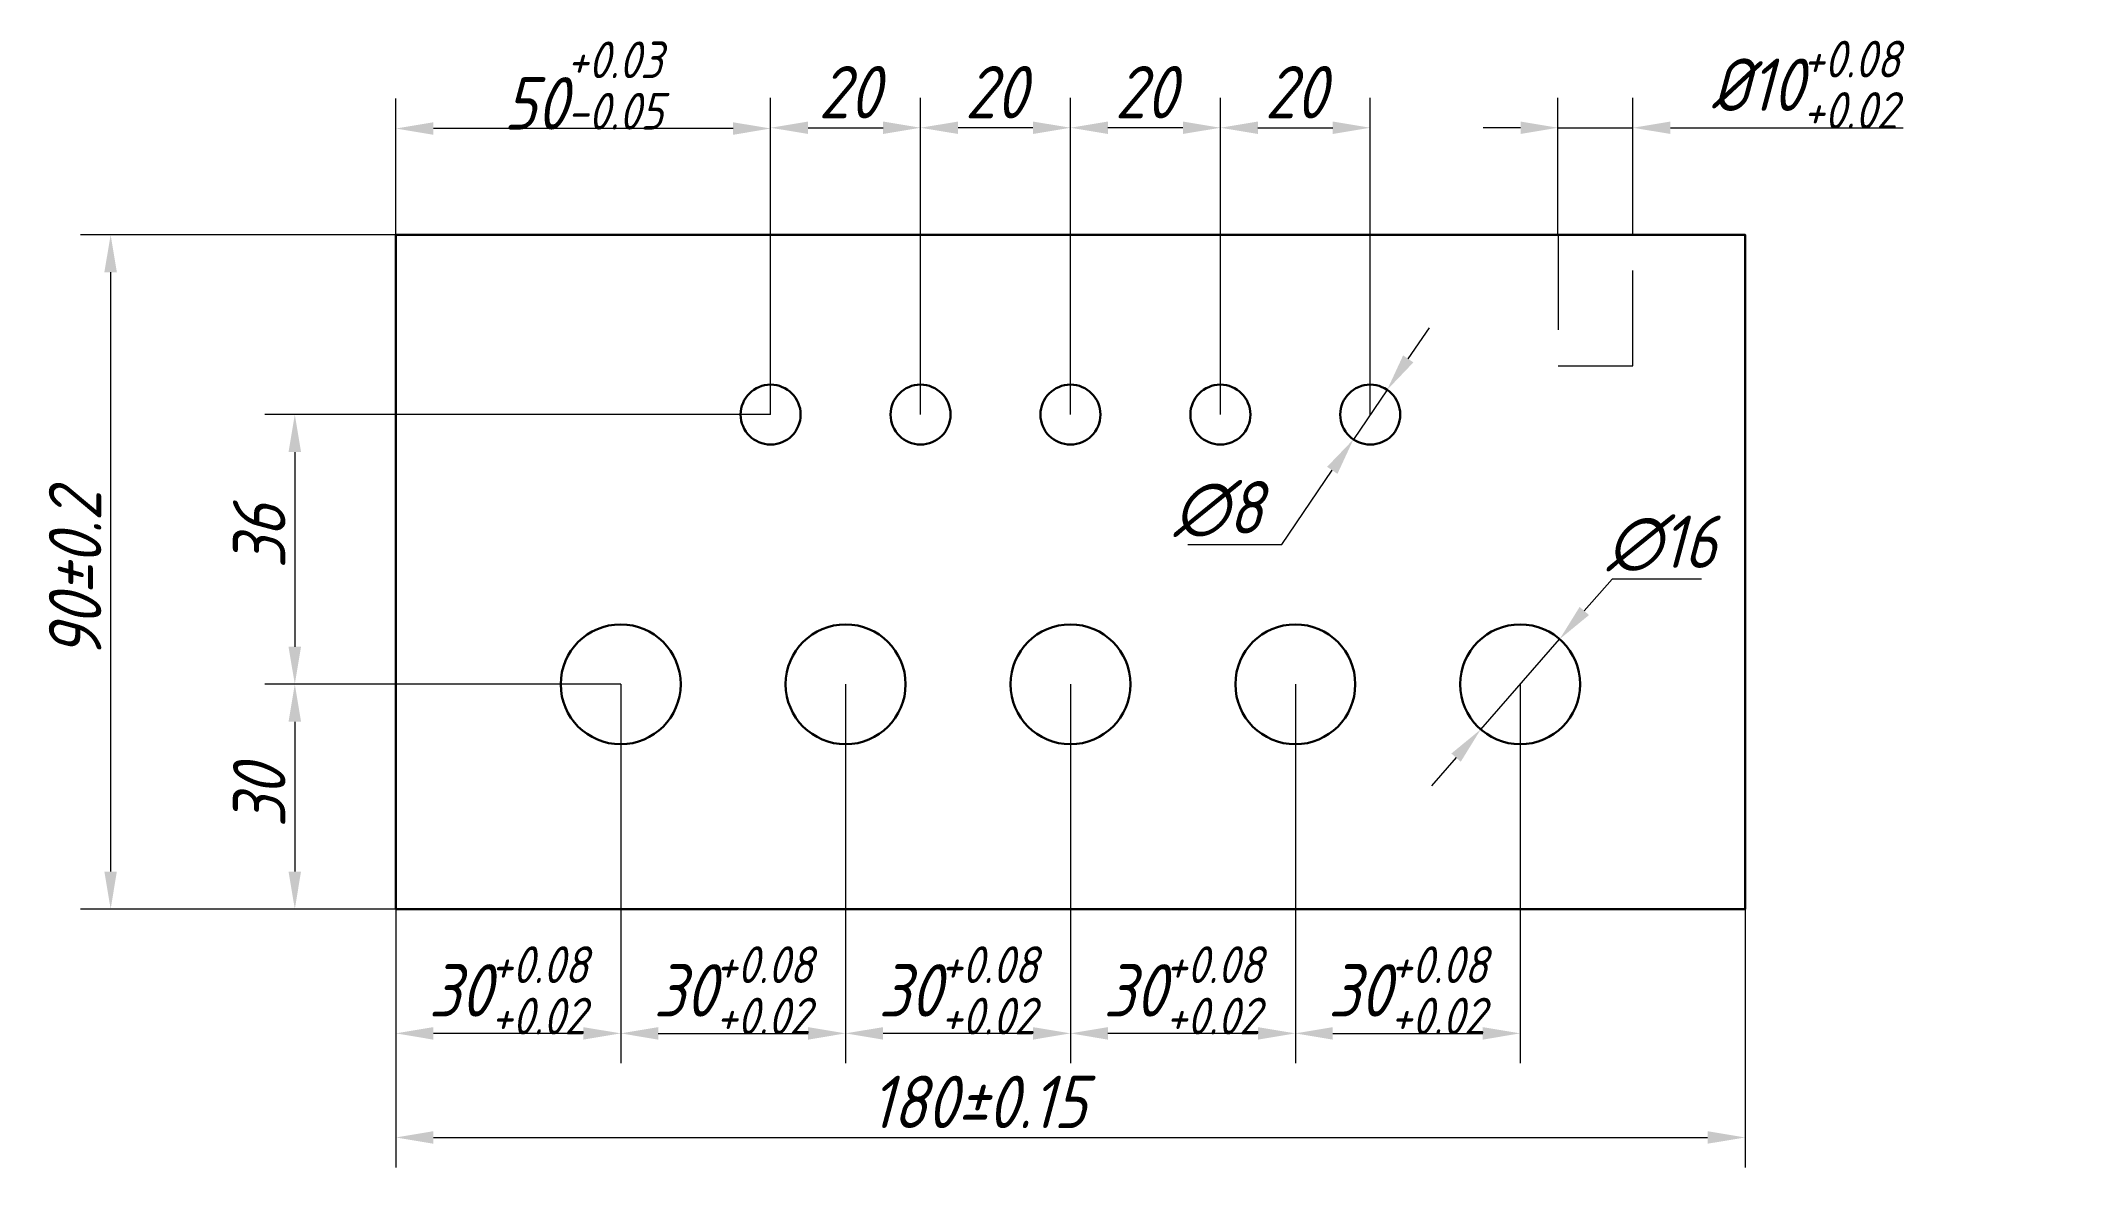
# Model space of a CAD drawing. Header units: millimetres. Extents: x 133 to 404, y 255 to 405.
import ezdxf

# ---------------------------------------------------------------- set-up
doc = ezdxf.new("R2010")
doc.units = ezdxf.units.MM
doc.linetypes.add('DASHED', pattern=[19.05, 12.7, -6.35])
for name, color, linetype, lineweight in [('标注', 3, 'Continuous', 15), ('粗实线', 2, 'Continuous', 30), ('虚线', 6, 'DASHED', 15)]:
    doc.layers.add(name, color=color, linetype=linetype, lineweight=lineweight)
doc.styles.add('GB3.5', font='gbeitc.shx', dxfattribs={"bigfont": 'gbcbig.shx'})
doc.dimstyles.new('参数化', dxfattribs={"dimscale": 2, "dimtxt": 3.5, "dimasz": 2.5, "dimexe": 2, "dimexo": 0, "dimtad": 1, "dimtoh": 1, "dimdec": 3, "dimdsep": 46, "dimtxsty": 'GB3.5', "dimcen": 2.5, "dimclrd": 3, "dimclre": 3, "dimclrt": 256, "dimadec": 3, "dimazin": 2, "dimtfac": 1, "dimtdec": 3, "dimtmove": 0, "dimatfit": 3, "dimfxl": 0, "dimlwd": 15, "dimlwe": 15, "dimarcsym": 0})

# ---------------------------------------------------------------- blocks, each defined once
blk = doc.blocks.new('*D3')
at = {"layer": 'Defpoints', "color": 0, "transparency": 16777216}
for p in [(180.59, 379.45), (142.54, 289.45), (180.59, 289.45)]:
    blk.add_point(p, dxfattribs=at)
at = {"layer": '标注', "color": 3, "linetype": 'Continuous', "lineweight": 15, "transparency": 16777216}
for p, q in [((180.59, 379.45), (138.54, 379.45)), ((142.54, 374.45), (142.54, 294.45)), ((180.59, 289.45), (138.54, 289.45))]:
    blk.add_line(p, q, dxfattribs=at)
at = {"layer": '标注', "color": 3, "transparency": 16777216}
for points in [[(141.7, 374.45), (143.37, 374.45), (142.54, 379.45)], [(141.7, 294.45), (143.37, 294.45), (142.54, 289.45)]]:
    blk.add_solid(points, dxfattribs=at)
at = {"layer": '标注', "transparency": 16777216, "insert": (137.79, 334.06), "char_height": 7, "attachment_point": 5, "rotation": 90, "style": 'GB3.5'}
blk.add_mtext('90±0.2', dxfattribs=at)
blk = doc.blocks.new('*D4')
at = {"layer": 'Defpoints', "color": 0, "transparency": 16777216}
for p in [(180.59, 289.45), (360.59, 289.45), (360.59, 258.95)]:
    blk.add_point(p, dxfattribs=at)
at = {"layer": '标注', "color": 3, "linetype": 'Continuous', "lineweight": 15, "transparency": 16777216}
for p, q in [((180.59, 289.45), (180.59, 254.95)), ((360.59, 289.45), (360.59, 254.95)), ((185.59, 258.95), (355.59, 258.95))]:
    blk.add_line(p, q, dxfattribs=at)
at = {"layer": '标注', "color": 3, "transparency": 16777216}
for points in [[(185.59, 259.79), (185.59, 258.12), (180.59, 258.95)], [(355.59, 259.79), (355.59, 258.12), (360.59, 258.95)]]:
    blk.add_solid(points, dxfattribs=at)
at = {"layer": '标注', "transparency": 16777216, "insert": (258.28, 263.7), "char_height": 7, "attachment_point": 5, "style": 'GB3.5'}
blk.add_mtext('180±0.15', dxfattribs=at)
blk = doc.blocks.new('*D5')
at = {"layer": 'Defpoints', "color": 0, "transparency": 16777216}
for p in [(210.59, 319.45), (180.59, 289.45), (180.59, 272.85)]:
    blk.add_point(p, dxfattribs=at)
at = {"layer": '标注', "color": 3, "linetype": 'Continuous', "lineweight": 15, "transparency": 16777216}
for p, q in [((210.59, 319.45), (210.59, 268.85)), ((180.59, 289.45), (180.59, 268.85)), ((205.59, 272.85), (185.59, 272.85))]:
    blk.add_line(p, q, dxfattribs=at)
at = {"layer": '标注', "color": 3, "transparency": 16777216}
for points in [[(185.59, 273.68), (185.59, 272.01), (180.59, 272.85)], [(205.59, 273.68), (205.59, 272.01), (210.59, 272.85)]]:
    blk.add_solid(points, dxfattribs=at)
at = {"layer": '标注', "transparency": 16777216, "insert": (195.59, 278.59), "char_height": 7, "attachment_point": 5, "style": 'GB3.5'}
blk.add_mtext('\\A1;30{\\H4.9;\\S+0.08^ +0.02;}', dxfattribs=at)
blk = doc.blocks.new('*D6')
at = {"layer": 'Defpoints', "color": 0, "transparency": 16777216}
for p in [(210.59, 319.45), (240.59, 319.45), (240.59, 272.85)]:
    blk.add_point(p, dxfattribs=at)
at = {"layer": '标注', "color": 3, "linetype": 'Continuous', "lineweight": 15, "transparency": 16777216}
for p, q in [((210.59, 319.45), (210.59, 268.85)), ((240.59, 319.45), (240.59, 268.85)), ((215.59, 272.85), (235.59, 272.85))]:
    blk.add_line(p, q, dxfattribs=at)
at = {"layer": '标注', "color": 3, "transparency": 16777216}
for points in [[(215.59, 273.68), (215.59, 272.01), (210.59, 272.85)], [(235.59, 273.68), (235.59, 272.01), (240.59, 272.85)]]:
    blk.add_solid(points, dxfattribs=at)
at = {"layer": '标注', "transparency": 16777216, "insert": (225.59, 278.59), "char_height": 7, "attachment_point": 5, "style": 'GB3.5'}
blk.add_mtext('\\A1;30{\\H4.9;\\S+0.08^ +0.02;}', dxfattribs=at)
blk = doc.blocks.new('*D7')
at = {"layer": 'Defpoints', "color": 0, "transparency": 16777216}
for p in [(240.59, 319.45), (270.59, 319.45), (240.59, 272.85)]:
    blk.add_point(p, dxfattribs=at)
at = {"layer": '标注', "color": 3, "linetype": 'Continuous', "lineweight": 15, "transparency": 16777216}
for p, q in [((240.59, 319.45), (240.59, 268.85)), ((270.59, 319.45), (270.59, 268.85)), ((265.59, 272.85), (245.59, 272.85))]:
    blk.add_line(p, q, dxfattribs=at)
at = {"layer": '标注', "color": 3, "transparency": 16777216}
for points in [[(245.59, 273.68), (245.59, 272.01), (240.59, 272.85)], [(265.59, 273.68), (265.59, 272.01), (270.59, 272.85)]]:
    blk.add_solid(points, dxfattribs=at)
at = {"layer": '标注', "transparency": 16777216, "insert": (255.59, 278.59), "char_height": 7, "attachment_point": 5, "style": 'GB3.5'}
blk.add_mtext('\\A1;30{\\H4.9;\\S+0.08^ +0.02;}', dxfattribs=at)
blk = doc.blocks.new('*D8')
at = {"layer": 'Defpoints', "color": 0, "transparency": 16777216}
for p in [(270.59, 319.45), (300.59, 319.45), (270.59, 272.85)]:
    blk.add_point(p, dxfattribs=at)
at = {"layer": '标注', "color": 3, "linetype": 'Continuous', "lineweight": 15, "transparency": 16777216}
for p, q in [((270.59, 319.45), (270.59, 268.85)), ((300.59, 319.45), (300.59, 268.85)), ((295.59, 272.85), (275.59, 272.85))]:
    blk.add_line(p, q, dxfattribs=at)
at = {"layer": '标注', "color": 3, "transparency": 16777216}
for points in [[(275.59, 273.68), (275.59, 272.01), (270.59, 272.85)], [(295.59, 273.68), (295.59, 272.01), (300.59, 272.85)]]:
    blk.add_solid(points, dxfattribs=at)
at = {"layer": '标注', "transparency": 16777216, "insert": (285.59, 278.59), "char_height": 7, "attachment_point": 5, "style": 'GB3.5'}
blk.add_mtext('\\A1;30{\\H4.9;\\S+0.08^ +0.02;}', dxfattribs=at)
blk = doc.blocks.new('*D9')
at = {"layer": 'Defpoints', "color": 0, "transparency": 16777216}
for p in [(300.59, 319.45), (330.59, 319.45), (330.59, 272.85)]:
    blk.add_point(p, dxfattribs=at)
at = {"layer": '标注', "color": 3, "linetype": 'Continuous', "lineweight": 15, "transparency": 16777216}
for p, q in [((300.59, 319.45), (300.59, 268.85)), ((330.59, 319.45), (330.59, 268.85)), ((305.59, 272.85), (325.59, 272.85))]:
    blk.add_line(p, q, dxfattribs=at)
at = {"layer": '标注', "color": 3, "transparency": 16777216}
for points in [[(305.59, 273.68), (305.59, 272.01), (300.59, 272.85)], [(325.59, 273.68), (325.59, 272.01), (330.59, 272.85)]]:
    blk.add_solid(points, dxfattribs=at)
at = {"layer": '标注', "transparency": 16777216, "insert": (315.59, 278.59), "char_height": 7, "attachment_point": 5, "style": 'GB3.5'}
blk.add_mtext('\\A1;30{\\H4.9;\\S+0.08^ +0.02;}', dxfattribs=at)
blk = doc.blocks.new('*D10')
at = {"layer": 'Defpoints', "color": 0, "transparency": 16777216}
for p in [(210.59, 319.45), (167.11, 289.45), (180.59, 289.45)]:
    blk.add_point(p, dxfattribs=at)
at = {"layer": '标注', "color": 3, "linetype": 'Continuous', "lineweight": 15, "transparency": 16777216}
for p, q in [((210.59, 319.45), (163.11, 319.45)), ((167.11, 314.45), (167.11, 294.45)), ((180.59, 289.45), (163.11, 289.45))]:
    blk.add_line(p, q, dxfattribs=at)
at = {"layer": '标注', "color": 3, "transparency": 16777216}
for points in [[(166.27, 314.45), (167.94, 314.45), (167.11, 319.45)], [(166.27, 294.45), (167.94, 294.45), (167.11, 289.45)]]:
    blk.add_solid(points, dxfattribs=at)
at = {"layer": '标注', "transparency": 16777216, "insert": (162.36, 304.45), "char_height": 7, "attachment_point": 5, "rotation": 90, "style": 'GB3.5'}
blk.add_mtext('30', dxfattribs=at)
blk = doc.blocks.new('*D11')
at = {"layer": 'Defpoints', "color": 0, "transparency": 16777216}
for p in [(230.59, 355.45), (167.11, 319.45), (210.59, 319.45)]:
    blk.add_point(p, dxfattribs=at)
at = {"layer": '标注', "color": 3, "linetype": 'Continuous', "lineweight": 15, "transparency": 16777216}
for p, q in [((230.59, 355.45), (163.11, 355.45)), ((167.11, 350.45), (167.11, 324.45)), ((210.59, 319.45), (163.11, 319.45))]:
    blk.add_line(p, q, dxfattribs=at)
at = {"layer": '标注', "color": 3, "transparency": 16777216}
for points in [[(166.27, 350.45), (167.94, 350.45), (167.11, 355.45)], [(166.27, 324.45), (167.94, 324.45), (167.11, 319.45)]]:
    blk.add_solid(points, dxfattribs=at)
at = {"layer": '标注', "transparency": 16777216, "insert": (162.36, 339.14), "char_height": 7, "attachment_point": 5, "rotation": 90, "style": 'GB3.5'}
blk.add_mtext('\\A1;36', dxfattribs=at)
blk = doc.blocks.new('*D12')
at = {"layer": 'Defpoints', "color": 0, "transparency": 16777216}
for p in [(250.59, 393.74), (230.59, 355.45), (250.59, 355.45)]:
    blk.add_point(p, dxfattribs=at)
at = {"layer": '标注', "color": 3, "linetype": 'Continuous', "lineweight": 15, "transparency": 16777216}
for p, q in [((230.59, 355.45), (230.59, 397.74)), ((250.59, 355.45), (250.59, 397.74)), ((235.59, 393.74), (245.59, 393.74))]:
    blk.add_line(p, q, dxfattribs=at)
at = {"layer": '标注', "color": 3, "transparency": 16777216}
for points in [[(235.59, 394.57), (235.59, 392.91), (230.59, 393.74)], [(245.59, 394.57), (245.59, 392.91), (250.59, 393.74)]]:
    blk.add_solid(points, dxfattribs=at)
at = {"layer": '标注', "transparency": 16777216, "insert": (241.05, 398.49), "char_height": 7, "attachment_point": 5, "style": 'GB3.5'}
blk.add_mtext('20', dxfattribs=at)
blk = doc.blocks.new('*D13')
at = {"layer": 'Defpoints', "color": 0, "transparency": 16777216}
for p in [(250.59, 393.74), (250.59, 355.45), (270.59, 355.45)]:
    blk.add_point(p, dxfattribs=at)
at = {"layer": '标注', "color": 3, "linetype": 'Continuous', "lineweight": 15, "transparency": 16777216}
for p, q in [((250.59, 355.45), (250.59, 397.74)), ((270.59, 355.45), (270.59, 397.74)), ((265.59, 393.74), (255.59, 393.74))]:
    blk.add_line(p, q, dxfattribs=at)
at = {"layer": '标注', "color": 3, "transparency": 16777216}
for points in [[(255.59, 394.57), (255.59, 392.91), (250.59, 393.74)], [(265.59, 394.57), (265.59, 392.91), (270.59, 393.74)]]:
    blk.add_solid(points, dxfattribs=at)
at = {"layer": '标注', "transparency": 16777216, "insert": (260.59, 398.49), "char_height": 7, "attachment_point": 5, "style": 'GB3.5'}
blk.add_mtext('20', dxfattribs=at)
blk = doc.blocks.new('*D14')
at = {"layer": 'Defpoints', "color": 0, "transparency": 16777216}
for p in [(270.59, 393.74), (270.59, 355.45), (290.59, 355.45)]:
    blk.add_point(p, dxfattribs=at)
at = {"layer": '标注', "color": 3, "linetype": 'Continuous', "lineweight": 15, "transparency": 16777216}
for p, q in [((270.59, 355.45), (270.59, 397.74)), ((290.59, 355.45), (290.59, 397.74)), ((285.59, 393.74), (275.59, 393.74))]:
    blk.add_line(p, q, dxfattribs=at)
at = {"layer": '标注', "color": 3, "transparency": 16777216}
for points in [[(275.59, 394.57), (275.59, 392.91), (270.59, 393.74)], [(285.59, 394.57), (285.59, 392.91), (290.59, 393.74)]]:
    blk.add_solid(points, dxfattribs=at)
at = {"layer": '标注', "transparency": 16777216, "insert": (280.59, 398.49), "char_height": 7, "attachment_point": 5, "style": 'GB3.5'}
blk.add_mtext('20', dxfattribs=at)
blk = doc.blocks.new('*D15')
at = {"layer": 'Defpoints', "color": 0, "transparency": 16777216}
for p in [(310.59, 393.74), (290.59, 355.45), (310.59, 355.45)]:
    blk.add_point(p, dxfattribs=at)
at = {"layer": '标注', "color": 3, "linetype": 'Continuous', "lineweight": 15, "transparency": 16777216}
for p, q in [((290.59, 355.45), (290.59, 397.74)), ((310.59, 355.45), (310.59, 397.74)), ((295.59, 393.74), (305.59, 393.74))]:
    blk.add_line(p, q, dxfattribs=at)
at = {"layer": '标注', "color": 3, "transparency": 16777216}
for points in [[(295.59, 394.57), (295.59, 392.91), (290.59, 393.74)], [(305.59, 394.57), (305.59, 392.91), (310.59, 393.74)]]:
    blk.add_solid(points, dxfattribs=at)
at = {"layer": '标注', "transparency": 16777216, "insert": (300.59, 398.49), "char_height": 7, "attachment_point": 5, "style": 'GB3.5'}
blk.add_mtext('20', dxfattribs=at)
blk = doc.blocks.new('*D16')
at = {"layer": 'Defpoints', "color": 0, "transparency": 16777216}
for p in [(180.59, 393.64), (230.59, 355.45), (180.59, 334.45)]:
    blk.add_point(p, dxfattribs=at)
at = {"layer": '标注', "color": 3, "linetype": 'Continuous', "lineweight": 15, "transparency": 16777216}
for p, q in [((180.59, 334.45), (180.59, 397.64)), ((230.59, 355.45), (230.59, 397.64)), ((225.59, 393.64), (185.59, 393.64))]:
    blk.add_line(p, q, dxfattribs=at)
at = {"layer": '标注', "color": 3, "transparency": 16777216}
for points in [[(185.59, 394.47), (185.59, 392.8), (180.59, 393.64)], [(225.59, 394.47), (225.59, 392.8), (230.59, 393.64)]]:
    blk.add_solid(points, dxfattribs=at)
at = {"layer": '标注', "transparency": 16777216, "insert": (205.59, 399.38), "char_height": 7, "attachment_point": 5, "style": 'GB3.5'}
blk.add_mtext('50{\\H4.9;\\S+0.03^ -0.05;}', dxfattribs=at)
blk = doc.blocks.new('*D17')
at = {"layer": 'Defpoints', "color": 0, "transparency": 16777216}
for p in [(312.84, 358.75), (308.34, 352.14)]:
    blk.add_point(p, dxfattribs=at)
at = {"layer": '标注', "color": 3, "linetype": 'Continuous', "lineweight": 15, "transparency": 16777216}
for p, q in [((315.66, 362.89), (318.47, 367.02)), ((312.84, 358.75), (308.34, 352.14)), ((298.77, 338.09), (305.52, 348.01)), ((286.26, 338.09), (298.77, 338.09))]:
    blk.add_line(p, q, dxfattribs=at)
at = {"layer": '标注', "color": 3, "transparency": 16777216}
for points in [[(314.97, 363.35), (316.34, 362.42), (312.84, 358.75)], [(304.83, 348.48), (306.21, 347.54), (308.34, 352.14)]]:
    blk.add_solid(points, dxfattribs=at)
at = {"layer": '标注', "transparency": 16777216, "insert": (290.27, 342.84), "char_height": 7, "attachment_point": 5, "style": 'GB3.5'}
blk.add_mtext('∅8', dxfattribs=at)
blk = doc.blocks.new('*D18')
at = {"layer": 'Defpoints', "color": 0, "transparency": 16777216}
for p in [(335.85, 325.47), (325.32, 313.42)]:
    blk.add_point(p, dxfattribs=at)
at = {"layer": '标注', "color": 3, "linetype": 'Continuous', "lineweight": 15, "transparency": 16777216}
for p, q in [((342.87, 333.5), (339.14, 329.24)), ((354.77, 333.5), (342.87, 333.5)), ((325.32, 313.42), (335.85, 325.47)), ((322.03, 309.66), (318.74, 305.89))]:
    blk.add_line(p, q, dxfattribs=at)
at = {"layer": '标注', "color": 3, "transparency": 16777216}
for points in [[(338.52, 329.78), (339.77, 328.69), (335.85, 325.47)], [(321.41, 310.21), (322.66, 309.11), (325.32, 313.42)]]:
    blk.add_solid(points, dxfattribs=at)
at = {"layer": '标注', "transparency": 16777216, "insert": (349.45, 338.25), "char_height": 7, "attachment_point": 5, "style": 'GB3.5'}
blk.add_mtext('∅16', dxfattribs=at)
blk = doc.blocks.new('*D19')
at = {"layer": 'Defpoints', "color": 0, "transparency": 16777216}
for p in [(345.63, 393.74), (335.63, 379.45), (345.63, 379.45)]:
    blk.add_point(p, dxfattribs=at)
at = {"layer": '标注', "color": 3, "linetype": 'Continuous', "lineweight": 15, "transparency": 16777216}
for p, q in [((335.63, 379.45), (335.63, 397.74)), ((345.63, 379.45), (345.63, 397.74)), ((330.63, 393.74), (325.63, 393.74)), ((335.63, 393.74), (345.63, 393.74)), ((350.63, 393.74), (381.66, 393.74))]:
    blk.add_line(p, q, dxfattribs=at)
at = {"layer": '标注', "color": 3, "transparency": 16777216}
for points in [[(330.63, 394.57), (330.63, 392.91), (335.63, 393.74)], [(350.63, 394.57), (350.63, 392.91), (345.63, 393.74)]]:
    blk.add_solid(points, dxfattribs=at)
at = {"layer": '标注', "transparency": 16777216, "insert": (368.64, 399.48), "char_height": 7, "attachment_point": 5, "style": 'GB3.5'}
blk.add_mtext('\\A1;%%c10{\\H4.9;\\S+0.08^ +0.02;}', dxfattribs=at)

msp = doc.modelspace()

# ---------------------------------------------------------------- linework, layer by layer
at = {"layer": '粗实线'}
msp.add_lwpolyline([(180.589, 289.447), (360.589, 289.447), (360.589, 379.447), (180.589, 379.447)], close=True, dxfattribs=at)
for centre, radius in [((230.589, 355.447), 4), ((250.589, 355.447), 4), ((270.589, 355.447), 4), ((290.589, 355.447), 4), ((310.589, 355.447), 4), ((210.589, 319.447), 8), ((240.589, 319.447), 8), ((270.589, 319.447), 8), ((300.589, 319.447), 8), ((330.589, 319.447), 8)]:
    msp.add_circle(centre, radius, dxfattribs=at)
at = {"layer": '虚线'}
for p, q in [((335.6327, 379.447), (335.6327, 361.9713)), ((345.6327, 361.9713), (345.6327, 379.447)), ((335.6327, 361.9713), (345.6327, 361.9713))]:
    msp.add_line(p, q, dxfattribs=at)

# ---------------------------------------------------------------- dimensions: what is measured, and where the dimension line sits
at = {"layer": '标注'}
for base, p1, p2, override, picture, middle in [((180.589, 393.6367), (230.589, 355.447), (180.589, 334.447), {"dimgap": 0.625, "dimtol": 1, "dimlim": 0, "dimtp": 0.03, "dimtm": 0.05, "dimtfac": 0.7}, '*D16', (205.589, 393.6367)), ((180.589, 272.8478), (210.589, 319.447), (180.589, 289.447), {"dimgap": 0.625, "dimtol": 1, "dimlim": 0, "dimtp": 0.08, "dimtm": -0.02, "dimtfac": 0.7, "dimtolj": 1}, '*D5', (195.589, 272.8478)), ((360.589, 258.9527), (180.589, 289.447), (360.589, 289.447), {"dimgap": 0.625, "dimtol": 1, "dimlim": 0, "dimtp": 0.15, "dimtm": 0.15}, '*D4', (258.2803, 258.9527))]:
    dim = msp.add_linear_dim(base=base, p1=p1, p2=p2, dimstyle='参数化', override=override, dxfattribs=at)
    dim.commit()
    dim.dimension.update_dxf_attribs({"geometry": picture, "text_midpoint": middle, "dimtype": 160})
for base, p1, p2, override, picture, middle in [((345.6327, 393.7403), (335.6327, 379.447), (345.6327, 379.447), {"dimgap": 0.625, "dimpost": '%%c<>', "dimtol": 1, "dimlim": 0, "dimtp": 0.08, "dimtm": -0.02, "dimtfac": 0.7, "dimtolj": 1}, '*D19', (368.6441, 399.4819)), ((240.589, 272.8478), (210.589, 319.447), (240.589, 319.447), {"dimgap": 0.625, "dimtol": 1, "dimlim": 0, "dimtp": 0.08, "dimtm": -0.02, "dimtfac": 0.7, "dimtolj": 1}, '*D6', (225.589, 278.5895)), ((240.589, 272.8478), (270.589, 319.447), (240.589, 319.447), {"dimgap": 0.625, "dimtol": 1, "dimlim": 0, "dimtp": 0.08, "dimtm": -0.02, "dimtfac": 0.7, "dimtolj": 1}, '*D7', (255.589, 278.5895)), ((270.589, 272.8478), (300.589, 319.447), (270.589, 319.447), {"dimgap": 0.625, "dimtol": 1, "dimlim": 0, "dimtp": 0.08, "dimtm": -0.02, "dimtfac": 0.7, "dimtolj": 1}, '*D8', (285.589, 278.5895)), ((330.589, 272.8478), (300.589, 319.447), (330.589, 319.447), {"dimgap": 0.625, "dimtol": 1, "dimlim": 0, "dimtp": 0.08, "dimtm": -0.02, "dimtfac": 0.7, "dimtolj": 1}, '*D9', (315.589, 278.5895))]:
    dim = msp.add_linear_dim(base=base, p1=p1, p2=p2, dimstyle='参数化', override=override, dxfattribs=at)
    dim.commit()
    dim.dimension.update_dxf_attribs({"geometry": picture, "text_midpoint": middle})
dim = msp.add_linear_dim(base=(250.589, 393.7403), p1=(230.589, 355.447), p2=(250.589, 355.447), dimstyle='参数化', dxfattribs=at)
dim.commit()
dim.dimension.update_dxf_attribs({"geometry": '*D12', "text_midpoint": (241.0523, 393.7403), "dimtype": 160})
for base, p1, p2, picture, middle in [((250.589, 393.7403), (270.589, 355.447), (250.589, 355.447), '*D13', (260.589, 398.4903)), ((270.589, 393.7403), (290.589, 355.447), (270.589, 355.447), '*D14', (280.589, 398.4903)), ((310.589, 393.7403), (290.589, 355.447), (310.589, 355.447), '*D15', (300.589, 398.4903))]:
    dim = msp.add_linear_dim(base=base, p1=p1, p2=p2, dimstyle='参数化', dxfattribs=at)
    dim.commit()
    dim.dimension.update_dxf_attribs({"geometry": picture, "text_midpoint": middle})
for base, p1, p2, override, picture, middle in [((142.5377, 289.447), (180.589, 379.447), (180.589, 289.447), {"dimpost": '<>', "dimtol": 1, "dimtp": 0.2, "dimtm": 0.2}, '*D3', (142.5377, 334.0625)), ((167.1071, 319.447), (230.589, 355.447), (210.589, 319.447), {"dimgap": 0.625, "dimtol": 0, "dimlim": 0, "dimtp": 0, "dimtm": 0, "dimtdec": 3, "dimtolj": 1}, '*D11', (167.1071, 339.1351))]:
    dim = msp.add_linear_dim(base=base, p1=p1, p2=p2, angle=90, dimstyle='参数化', override=override, dxfattribs=at)
    dim.commit()
    dim.dimension.update_dxf_attribs({"geometry": picture, "text_midpoint": middle, "dimtype": 160})
for p1, p2, picture, middle in [((312.8409, 358.753), (308.3372, 352.1411), '*D17', (290.2708, 338.0909)), ((325.3245, 313.4234), (335.8536, 325.4707), '*D18', (349.4471, 333.5036))]:
    dim = msp.add_diameter_dim_2p(p1=p1, p2=p2, dimstyle='参数化', dxfattribs=at)
    dim.commit()
    dim.dimension.update_dxf_attribs({"geometry": picture, "text_midpoint": middle, "dimtype": 163})
dim = msp.add_linear_dim(base=(167.1071, 289.447), p1=(210.589, 319.447), p2=(180.589, 289.447), angle=90, dimstyle='参数化', dxfattribs=at)
dim.commit()
dim.dimension.update_dxf_attribs({"geometry": '*D10', "text_midpoint": (167.1071, 304.447), "dimtype": 160})

doc.saveas('drawing.dxf')
